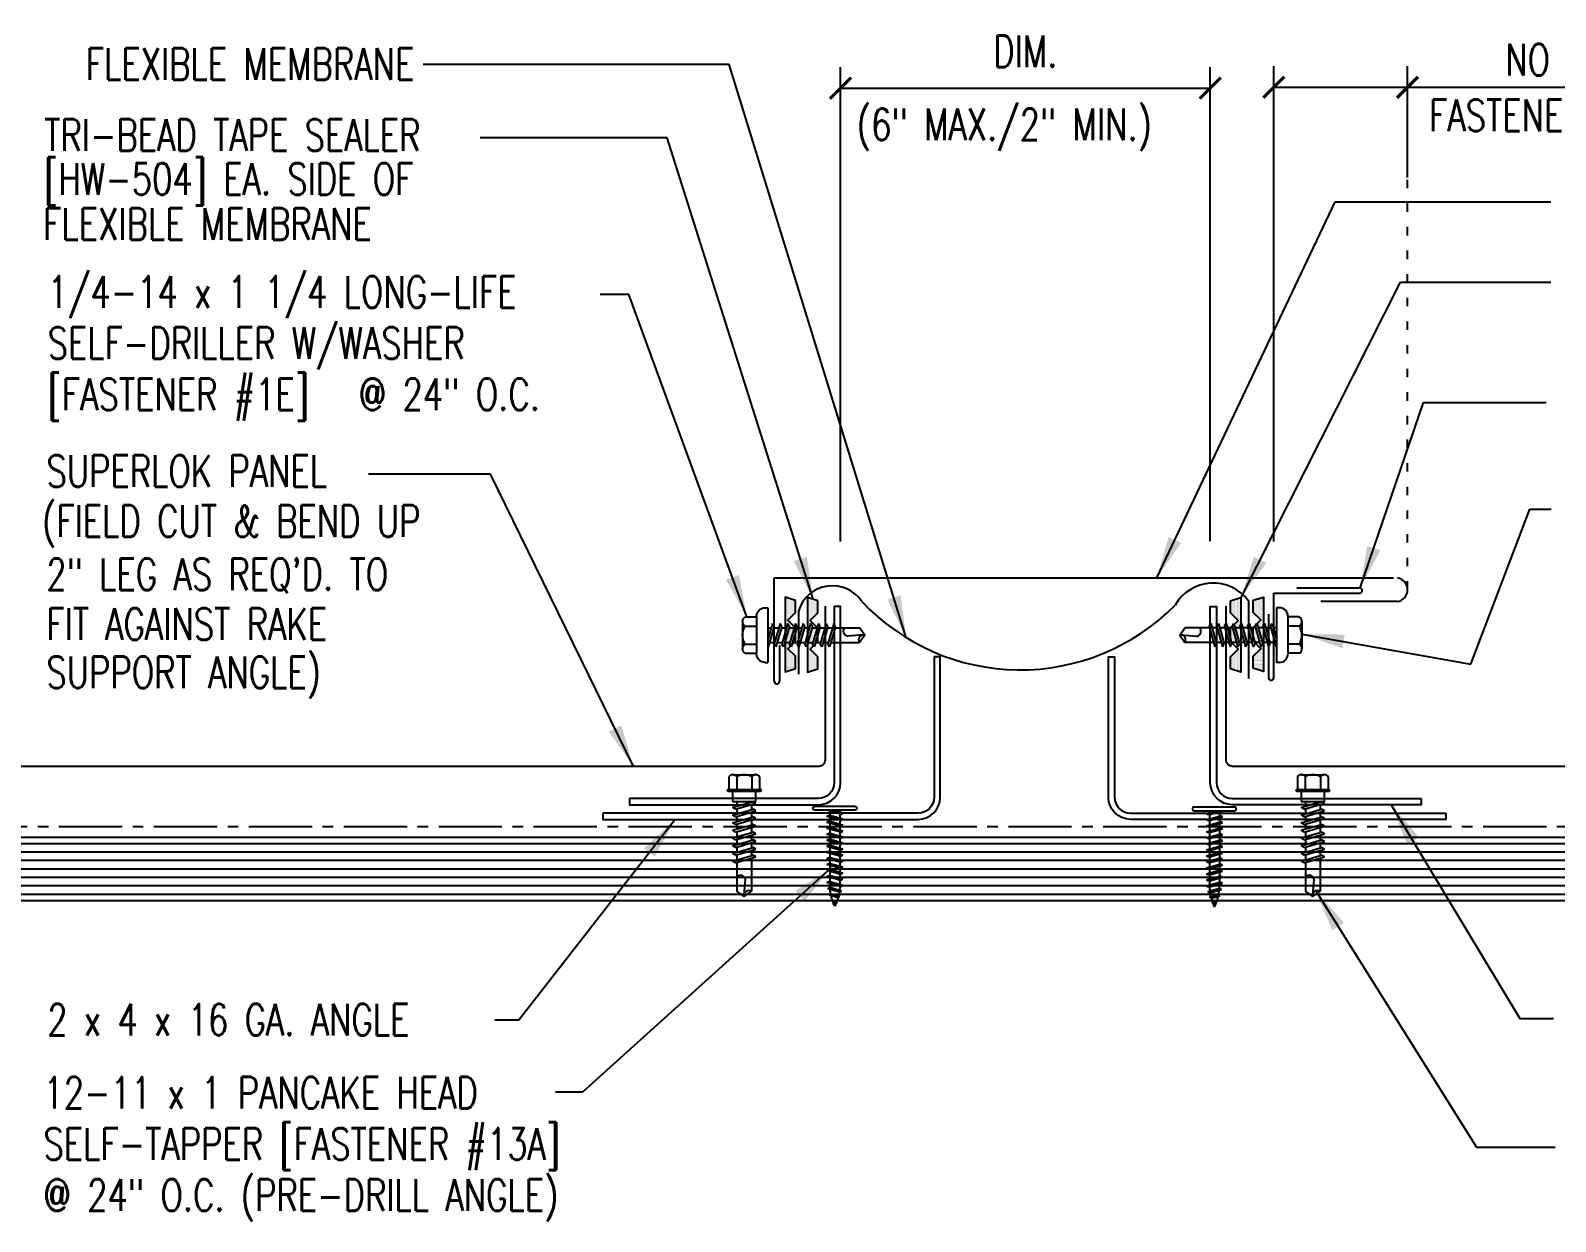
# Model space of a CAD drawing. Header units: inches. Extents: x 1.9 to 45, y 14.8 to 30.2.
# Drawn here: x 11.15 to 29.22, y 16.12 to 30.24 of the extents above; entities that cross this region are included whole.
import ezdxf
from ezdxf.enums import TextEntityAlignment as Align

# ---------------------------------------------------------------- set-up
doc = ezdxf.new("R2010")
doc.units = ezdxf.units.IN
doc.header["$MEASUREMENT"] = 0
doc.linetypes.add('ACAD_ISO07W100', pattern=[3, 0, -3])
doc.linetypes.add('CENTER2', pattern=[1.125, 0.75, -0.125, 0.125, -0.125])
for name, color, linetype in [('BARRIER', 253, 'CENTER2'), ('DIM', 2, 'Continuous'), ('FASTENER', 9, 'Continuous'), ('MEMBRANE', 7, 'Continuous'), ('PANEL', 11, 'Continuous'), ('STLA', 10, 'Continuous'), ('TAPE', 8, 'Continuous'), ('TEXT', 2, 'Continuous'), ('TRIM', 6, 'Continuous'), ('WOOD', 3, 'Continuous')]:
    doc.layers.add(name, color=color, linetype=linetype)
doc.styles.add('TEXT1', font='ROMANS.shx', dxfattribs={"width": 0.75, "height": 0.375})
doc.dimstyles.new('DETAIL$0', dxfattribs={"dimscale": 4, "dimtxt": 0.375, "dimasz": 0.0625, "dimexe": 0.0625, "dimexo": 0.125, "dimgap": 0.0625, "dimtad": 1, "dimdec": 4, "dimzin": 3, "dimdsep": 46, "dimlunit": 4, "dimtxsty": 'TEXT1', "dimblk": 'ARCHTICK', "dimcen": 0.0625, "dimclrd": 7, "dimclre": 7, "dimclrt": 2, "dimadec": 0, "dimazin": 0, "dimtfac": 0.59375, "dimtdec": 4, "dimtmove": 0, "dimatfit": 3, "dimfxl": 0, "dimfrac": 2, "dimtolj": 1, "dimtzin": 3, "dimarcsym": 0})
doc.dimstyles.new('DETAIL$7', dxfattribs={"dimscale": 4, "dimtxt": 0.375, "dimasz": 0.125, "dimexe": 0.0625, "dimexo": 0.125, "dimgap": 0.0625, "dimtad": 1, "dimdec": 4, "dimzin": 3, "dimdsep": 46, "dimlunit": 4, "dimtxsty": 'TEXT1', "dimblk": 'ARCHTICK', "dimcen": 0.0625, "dimclrd": 7, "dimclre": 7, "dimclrt": 2, "dimadec": 0, "dimazin": 0, "dimtfac": 0.59375, "dimtdec": 4, "dimtmove": 2, "dimatfit": 3, "dimfxl": 0, "dimfrac": 2, "dimtolj": 1, "dimtzin": 3, "dimarcsym": 0})

# ---------------------------------------------------------------- blocks, each defined once
blk = doc.blocks.new('*X3')
at = {"color": 0}
for p, q in [((-0.434, 0.135), (-0.434, 0.135)), ((-0.434, 0.123), (-0.434, 0.123)), ((-0.422, 0.141), (-0.422, 0.141)), ((-0.422, 0.129), (-0.422, 0.129)), ((-0.422, 0.117), (-0.422, 0.117)), ((-0.422, 0.105), (-0.422, 0.105)), ((-0.422, 0.094), (-0.422, 0.094)), ((-0.422, 0.082), (-0.422, 0.082)), ((-0.41, 0.135), (-0.41, 0.135)), ((-0.41, 0.123), (-0.41, 0.123)), ((-0.41, 0.111), (-0.41, 0.111)), ((-0.41, 0.1), (-0.41, 0.1)), ((-0.41, 0.088), (-0.41, 0.088)), ((-0.41, 0.076), (-0.41, 0.076)), ((-0.41, 0.064), (-0.41, 0.064)), ((-0.41, 0.053), (-0.41, 0.053)), ((-0.41, 0.041), (-0.41, 0.041)), ((-0.398, 0.141), (-0.398, 0.141)), ((-0.398, 0.129), (-0.398, 0.129)), ((-0.398, 0.117), (-0.398, 0.117)), ((-0.398, 0.105), (-0.398, 0.105)), ((-0.398, 0.094), (-0.398, 0.094)), ((-0.398, 0.082), (-0.398, 0.082)), ((-0.398, 0.07), (-0.398, 0.07)), ((-0.398, 0.059), (-0.398, 0.059)), ((-0.398, 0.047), (-0.398, 0.047)), ((-0.398, 0.035), (-0.398, 0.035)), ((-0.398, 0.023), (-0.398, 0.023)), ((-0.387, 0.135), (-0.387, 0.135)), ((-0.387, 0.123), (-0.387, 0.123)), ((-0.387, 0.111), (-0.387, 0.111)), ((-0.387, 0.1), (-0.387, 0.1)), ((-0.387, 0.088), (-0.387, 0.088)), ((-0.387, 0.076), (-0.387, 0.076)), ((-0.387, 0.064), (-0.387, 0.064)), ((-0.387, 0.053), (-0.387, 0.053)), ((-0.387, 0.041), (-0.387, 0.041)), ((-0.387, 0.029), (-0.387, 0.029)), ((-0.375, 0.141), (-0.375, 0.141)), ((-0.375, 0.129), (-0.375, 0.129)), ((-0.375, 0.117), (-0.375, 0.117)), ((-0.375, 0.105), (-0.375, 0.105)), ((-0.375, 0.094), (-0.375, 0.094)), ((-0.375, 0.082), (-0.375, 0.082)), ((-0.375, 0.07), (-0.375, 0.07)), ((-0.375, 0.059), (-0.375, 0.059)), ((-0.375, 0.047), (-0.375, 0.047)), ((-0.375, 0.035), (-0.375, 0.035)), ((-0.375, 0.023), (-0.375, 0.023)), ((-0.363, 0.135), (-0.363, 0.135)), ((-0.363, 0.123), (-0.363, 0.123)), ((-0.363, 0.111), (-0.363, 0.111)), ((-0.363, 0.1), (-0.363, 0.1)), ((-0.363, 0.088), (-0.363, 0.088)), ((-0.363, 0.076), (-0.363, 0.076)), ((-0.363, 0.064), (-0.363, 0.064)), ((-0.363, 0.053), (-0.363, 0.053)), ((-0.363, 0.041), (-0.363, 0.041)), ((-0.363, 0.029), (-0.363, 0.029)), ((-0.352, 0.141), (-0.352, 0.141)), ((-0.352, 0.129), (-0.352, 0.129)), ((-0.352, 0.117), (-0.352, 0.117)), ((-0.352, 0.105), (-0.352, 0.105)), ((-0.352, 0.094), (-0.352, 0.094)), ((-0.352, 0.082), (-0.352, 0.082)), ((-0.352, 0.07), (-0.352, 0.07)), ((-0.352, 0.059), (-0.352, 0.059)), ((-0.352, 0.047), (-0.352, 0.047)), ((-0.352, 0.035), (-0.352, 0.035)), ((-0.352, 0.023), (-0.352, 0.023)), ((-0.34, 0.135), (-0.34, 0.135)), ((-0.34, 0.123), (-0.34, 0.123)), ((-0.34, 0.111), (-0.34, 0.111)), ((-0.34, 0.1), (-0.34, 0.1)), ((-0.34, 0.088), (-0.34, 0.088)), ((-0.34, 0.076), (-0.34, 0.076)), ((-0.34, 0.064), (-0.34, 0.064)), ((-0.34, 0.053), (-0.34, 0.053)), ((-0.34, 0.041), (-0.34, 0.041)), ((-0.34, 0.029), (-0.34, 0.029)), ((-0.328, 0.141), (-0.328, 0.141)), ((-0.328, 0.129), (-0.328, 0.129)), ((-0.328, 0.117), (-0.328, 0.117)), ((-0.328, 0.105), (-0.328, 0.105)), ((-0.328, 0.094), (-0.328, 0.094)), ((-0.328, 0.082), (-0.328, 0.082)), ((-0.328, 0.07), (-0.328, 0.07)), ((-0.328, 0.059), (-0.328, 0.059)), ((-0.328, 0.047), (-0.328, 0.047)), ((-0.328, 0.035), (-0.328, 0.035)), ((-0.328, 0.023), (-0.328, 0.023)), ((-0.316, 0.135), (-0.316, 0.135)), ((-0.316, 0.123), (-0.316, 0.123)), ((-0.316, 0.111), (-0.316, 0.111)), ((-0.316, 0.1), (-0.316, 0.1)), ((-0.316, 0.088), (-0.316, 0.088)), ((-0.316, 0.076), (-0.316, 0.076)), ((-0.316, 0.064), (-0.316, 0.064)), ((-0.316, 0.053), (-0.316, 0.053)), ((-0.316, 0.041), (-0.316, 0.041)), ((-0.316, 0.029), (-0.316, 0.029)), ((-0.305, 0.141), (-0.305, 0.141)), ((-0.305, 0.129), (-0.305, 0.129)), ((-0.305, 0.117), (-0.305, 0.117)), ((-0.305, 0.105), (-0.305, 0.105)), ((-0.305, 0.094), (-0.305, 0.094)), ((-0.305, 0.082), (-0.305, 0.082)), ((-0.305, 0.07), (-0.305, 0.07)), ((-0.305, 0.059), (-0.305, 0.059)), ((-0.305, 0.047), (-0.305, 0.047)), ((-0.305, 0.035), (-0.305, 0.035)), ((-0.305, 0.023), (-0.305, 0.023)), ((-0.293, 0.135), (-0.293, 0.135)), ((-0.293, 0.123), (-0.293, 0.123)), ((-0.293, 0.111), (-0.293, 0.111)), ((-0.293, 0.1), (-0.293, 0.1)), ((-0.293, 0.088), (-0.293, 0.088)), ((-0.293, 0.076), (-0.293, 0.076)), ((-0.293, 0.064), (-0.293, 0.064)), ((-0.293, 0.053), (-0.293, 0.053)), ((-0.293, 0.041), (-0.293, 0.041)), ((-0.293, 0.029), (-0.293, 0.029)), ((-0.281, 0.141), (-0.281, 0.141)), ((-0.281, 0.129), (-0.281, 0.129)), ((-0.281, 0.117), (-0.281, 0.117)), ((-0.281, 0.105), (-0.281, 0.105)), ((-0.281, 0.094), (-0.281, 0.094)), ((-0.281, 0.082), (-0.281, 0.082)), ((-0.281, 0.07), (-0.281, 0.07)), ((-0.281, 0.059), (-0.281, 0.059)), ((-0.281, 0.047), (-0.281, 0.047)), ((-0.281, 0.035), (-0.281, 0.035)), ((-0.281, 0.023), (-0.281, 0.023)), ((-0.27, 0.135), (-0.27, 0.135)), ((-0.27, 0.123), (-0.27, 0.123)), ((-0.27, 0.111), (-0.27, 0.111)), ((-0.27, 0.1), (-0.27, 0.1)), ((-0.27, 0.088), (-0.27, 0.088)), ((-0.27, 0.076), (-0.27, 0.076)), ((-0.27, 0.064), (-0.27, 0.064)), ((-0.27, 0.053), (-0.27, 0.053)), ((-0.27, 0.041), (-0.27, 0.041)), ((-0.27, 0.029), (-0.27, 0.029)), ((-0.258, 0.141), (-0.258, 0.141)), ((-0.258, 0.129), (-0.258, 0.129)), ((-0.258, 0.117), (-0.258, 0.117)), ((-0.258, 0.105), (-0.258, 0.105)), ((-0.258, 0.094), (-0.258, 0.094)), ((-0.258, 0.082), (-0.258, 0.082)), ((-0.258, 0.07), (-0.258, 0.07)), ((-0.258, 0.059), (-0.258, 0.059)), ((-0.258, 0.047), (-0.258, 0.047)), ((-0.258, 0.035), (-0.258, 0.035)), ((-0.258, 0.023), (-0.258, 0.023)), ((-0.246, 0.135), (-0.246, 0.135)), ((-0.246, 0.123), (-0.246, 0.123)), ((-0.246, 0.111), (-0.246, 0.111)), ((-0.246, 0.1), (-0.246, 0.1)), ((-0.246, 0.088), (-0.246, 0.088)), ((-0.246, 0.076), (-0.246, 0.076)), ((-0.246, 0.064), (-0.246, 0.064)), ((-0.246, 0.053), (-0.246, 0.053)), ((-0.246, 0.041), (-0.246, 0.041)), ((-0.234, 0.141), (-0.234, 0.141)), ((-0.234, 0.129), (-0.234, 0.129)), ((-0.234, 0.117), (-0.234, 0.117)), ((-0.234, 0.105), (-0.234, 0.105)), ((-0.234, 0.094), (-0.234, 0.094)), ((-0.234, 0.082), (-0.234, 0.082)), ((-0.234, 0.07), (-0.234, 0.07)), ((-0.234, 0.059), (-0.234, 0.059)), ((-0.234, 0.047), (-0.234, 0.047)), ((-0.223, 0.135), (-0.223, 0.135)), ((-0.223, 0.123), (-0.223, 0.123)), ((-0.223, 0.111), (-0.223, 0.111)), ((-0.223, 0.1), (-0.223, 0.1)), ((-0.223, 0.088), (-0.223, 0.088)), ((-0.223, 0.076), (-0.223, 0.076)), ((-0.223, 0.064), (-0.223, 0.064)), ((-0.211, 0.141), (-0.211, 0.141)), ((-0.211, 0.129), (-0.211, 0.129)), ((-0.211, 0.117), (-0.211, 0.117)), ((-0.211, 0.105), (-0.211, 0.105)), ((-0.211, 0.094), (-0.211, 0.094)), ((-0.211, 0.082), (-0.211, 0.082)), ((-0.211, 0.07), (-0.211, 0.07)), ((-0.199, 0.135), (-0.199, 0.135)), ((-0.199, 0.123), (-0.199, 0.123)), ((-0.199, 0.111), (-0.199, 0.111)), ((-0.199, 0.1), (-0.199, 0.1)), ((-0.199, 0.088), (-0.199, 0.088)), ((-0.188, 0.141), (-0.188, 0.141)), ((-0.188, 0.129), (-0.188, 0.129)), ((-0.188, 0.117), (-0.188, 0.117)), ((-0.188, 0.105), (-0.188, 0.105)), ((-0.188, 0.094), (-0.188, 0.094)), ((-0.176, 0.135), (-0.176, 0.135)), ((-0.176, 0.123), (-0.176, 0.123)), ((-0.176, 0.111), (-0.176, 0.111)), ((-0.164, 0.141), (-0.164, 0.141)), ((-0.164, 0.129), (-0.164, 0.129)), ((-0.164, 0.117), (-0.164, 0.117)), ((-0.164, 0.105), (-0.164, 0.105)), ((-0.152, 0.135), (-0.152, 0.135)), ((-0.152, 0.123), (-0.152, 0.123)), ((-0.152, 0.111), (-0.152, 0.111)), ((-0.152, 0.1), (-0.152, 0.1)), ((-0.141, 0.141), (-0.141, 0.141)), ((-0.141, 0.129), (-0.141, 0.129)), ((-0.141, 0.117), (-0.141, 0.117)), ((-0.141, 0.105), (-0.141, 0.105)), ((-0.141, 0.094), (-0.141, 0.094)), ((-0.141, 0.082), (-0.141, 0.082)), ((-0.129, 0.135), (-0.129, 0.135)), ((-0.129, 0.123), (-0.129, 0.123)), ((-0.129, 0.111), (-0.129, 0.111)), ((-0.129, 0.1), (-0.129, 0.1)), ((-0.129, 0.088), (-0.129, 0.088)), ((-0.129, 0.076), (-0.129, 0.076)), ((-0.117, 0.141), (-0.117, 0.141)), ((-0.117, 0.129), (-0.117, 0.129)), ((-0.117, 0.117), (-0.117, 0.117)), ((-0.117, 0.105), (-0.117, 0.105)), ((-0.117, 0.094), (-0.117, 0.094)), ((-0.117, 0.082), (-0.117, 0.082)), ((-0.117, 0.07), (-0.117, 0.07)), ((-0.117, 0.059), (-0.117, 0.059)), ((-0.105, 0.135), (-0.105, 0.135)), ((-0.105, 0.123), (-0.105, 0.123)), ((-0.105, 0.111), (-0.105, 0.111)), ((-0.105, 0.1), (-0.105, 0.1)), ((-0.105, 0.088), (-0.105, 0.088)), ((-0.105, 0.076), (-0.105, 0.076)), ((-0.105, 0.064), (-0.105, 0.064)), ((-0.105, 0.053), (-0.105, 0.053)), ((-0.094, 0.141), (-0.094, 0.141)), ((-0.094, 0.129), (-0.094, 0.129)), ((-0.094, 0.117), (-0.094, 0.117)), ((-0.094, 0.105), (-0.094, 0.105)), ((-0.094, 0.094), (-0.094, 0.094)), ((-0.094, 0.082), (-0.094, 0.082)), ((-0.094, 0.07), (-0.094, 0.07)), ((-0.094, 0.059), (-0.094, 0.059)), ((-0.094, 0.047), (-0.094, 0.047)), ((-0.094, 0.035), (-0.094, 0.035)), ((-0.082, 0.135), (-0.082, 0.135)), ((-0.082, 0.123), (-0.082, 0.123)), ((-0.082, 0.111), (-0.082, 0.111)), ((-0.082, 0.1), (-0.082, 0.1)), ((-0.082, 0.088), (-0.082, 0.088)), ((-0.082, 0.076), (-0.082, 0.076)), ((-0.082, 0.064), (-0.082, 0.064)), ((-0.082, 0.053), (-0.082, 0.053)), ((-0.082, 0.041), (-0.082, 0.041)), ((-0.082, 0.029), (-0.082, 0.029)), ((-0.07, 0.141), (-0.07, 0.141)), ((-0.07, 0.129), (-0.07, 0.129)), ((-0.07, 0.117), (-0.07, 0.117)), ((-0.07, 0.105), (-0.07, 0.105)), ((-0.07, 0.094), (-0.07, 0.094)), ((-0.07, 0.082), (-0.07, 0.082)), ((-0.07, 0.07), (-0.07, 0.07)), ((-0.07, 0.059), (-0.07, 0.059)), ((-0.07, 0.047), (-0.07, 0.047)), ((-0.07, 0.035), (-0.07, 0.035)), ((-0.07, 0.023), (-0.07, 0.023)), ((-0.059, 0.135), (-0.059, 0.135)), ((-0.059, 0.123), (-0.059, 0.123)), ((-0.059, 0.111), (-0.059, 0.111)), ((-0.059, 0.1), (-0.059, 0.1)), ((-0.059, 0.088), (-0.059, 0.088)), ((-0.059, 0.076), (-0.059, 0.076)), ((-0.059, 0.064), (-0.059, 0.064)), ((-0.059, 0.053), (-0.059, 0.053)), ((-0.059, 0.041), (-0.059, 0.041)), ((-0.059, 0.029), (-0.059, 0.029)), ((-0.047, 0.141), (-0.047, 0.141)), ((-0.047, 0.129), (-0.047, 0.129)), ((-0.047, 0.117), (-0.047, 0.117)), ((-0.047, 0.105), (-0.047, 0.105)), ((-0.047, 0.094), (-0.047, 0.094)), ((-0.047, 0.082), (-0.047, 0.082)), ((-0.047, 0.07), (-0.047, 0.07)), ((-0.047, 0.059), (-0.047, 0.059)), ((-0.047, 0.047), (-0.047, 0.047)), ((-0.047, 0.035), (-0.047, 0.035)), ((-0.047, 0.023), (-0.047, 0.023)), ((-0.035, 0.135), (-0.035, 0.135)), ((-0.035, 0.123), (-0.035, 0.123)), ((-0.035, 0.111), (-0.035, 0.111)), ((-0.035, 0.1), (-0.035, 0.1)), ((-0.035, 0.088), (-0.035, 0.088)), ((-0.035, 0.076), (-0.035, 0.076)), ((-0.035, 0.064), (-0.035, 0.064)), ((-0.035, 0.053), (-0.035, 0.053)), ((-0.035, 0.041), (-0.035, 0.041)), ((-0.035, 0.029), (-0.035, 0.029)), ((-0.023, 0.141), (-0.023, 0.141)), ((-0.023, 0.129), (-0.023, 0.129)), ((-0.023, 0.117), (-0.023, 0.117)), ((-0.023, 0.105), (-0.023, 0.105)), ((-0.023, 0.094), (-0.023, 0.094)), ((-0.023, 0.082), (-0.023, 0.082)), ((-0.023, 0.07), (-0.023, 0.07)), ((-0.023, 0.059), (-0.023, 0.059)), ((-0.023, 0.047), (-0.023, 0.047)), ((-0.023, 0.035), (-0.023, 0.035)), ((-0.023, 0.023), (-0.023, 0.023)), ((-0.012, 0.135), (-0.012, 0.135)), ((-0.012, 0.123), (-0.012, 0.123)), ((-0.012, 0.111), (-0.012, 0.111)), ((-0.012, 0.1), (-0.012, 0.1)), ((-0.012, 0.088), (-0.012, 0.088)), ((-0.012, 0.076), (-0.012, 0.076)), ((-0.012, 0.064), (-0.012, 0.064)), ((-0.012, 0.053), (-0.012, 0.053)), ((-0.012, 0.041), (-0.012, 0.041)), ((-0.012, 0.029), (-0.012, 0.029)), ((0, 0.141), (0, 0.141)), ((0, 0.129), (0, 0.129)), ((0, 0.117), (0, 0.117)), ((0, 0.105), (0, 0.105)), ((0, 0.094), (0, 0.094)), ((0, 0.082), (0, 0.082)), ((0, 0.07), (0, 0.07)), ((0, 0.059), (0, 0.059)), ((0, 0.047), (0, 0.047)), ((0, 0.035), (0, 0.035)), ((0, 0.023), (0, 0.023)), ((0.012, 0.135), (0.012, 0.135)), ((0.012, 0.123), (0.012, 0.123)), ((0.012, 0.111), (0.012, 0.111)), ((0.012, 0.1), (0.012, 0.1)), ((0.012, 0.088), (0.012, 0.088)), ((0.012, 0.076), (0.012, 0.076)), ((0.012, 0.064), (0.012, 0.064)), ((0.012, 0.053), (0.012, 0.053)), ((0.012, 0.041), (0.012, 0.041)), ((0.012, 0.029), (0.012, 0.029)), ((0.023, 0.141), (0.023, 0.141)), ((0.023, 0.129), (0.023, 0.129)), ((0.023, 0.117), (0.023, 0.117)), ((0.023, 0.105), (0.023, 0.105)), ((0.023, 0.094), (0.023, 0.094)), ((0.023, 0.082), (0.023, 0.082)), ((0.023, 0.07), (0.023, 0.07)), ((0.023, 0.059), (0.023, 0.059)), ((0.023, 0.047), (0.023, 0.047)), ((0.023, 0.035), (0.023, 0.035)), ((0.023, 0.023), (0.023, 0.023)), ((0.035, 0.135), (0.035, 0.135)), ((0.035, 0.123), (0.035, 0.123)), ((0.035, 0.111), (0.035, 0.111)), ((0.035, 0.1), (0.035, 0.1)), ((0.035, 0.088), (0.035, 0.088)), ((0.035, 0.076), (0.035, 0.076)), ((0.035, 0.064), (0.035, 0.064)), ((0.035, 0.053), (0.035, 0.053)), ((0.035, 0.041), (0.035, 0.041)), ((0.035, 0.029), (0.035, 0.029)), ((0.047, 0.141), (0.047, 0.141)), ((0.047, 0.129), (0.047, 0.129)), ((0.047, 0.117), (0.047, 0.117)), ((0.047, 0.105), (0.047, 0.105)), ((0.047, 0.094), (0.047, 0.094)), ((0.047, 0.082), (0.047, 0.082)), ((0.047, 0.07), (0.047, 0.07)), ((0.047, 0.059), (0.047, 0.059)), ((0.047, 0.047), (0.047, 0.047)), ((0.047, 0.035), (0.047, 0.035)), ((0.047, 0.023), (0.047, 0.023)), ((0.059, 0.135), (0.059, 0.135)), ((0.059, 0.123), (0.059, 0.123)), ((0.059, 0.111), (0.059, 0.111)), ((0.059, 0.1), (0.059, 0.1)), ((0.059, 0.088), (0.059, 0.088)), ((0.059, 0.076), (0.059, 0.076)), ((0.059, 0.064), (0.059, 0.064)), ((0.059, 0.053), (0.059, 0.053)), ((0.059, 0.041), (0.059, 0.041)), ((0.059, 0.029), (0.059, 0.029)), ((0.07, 0.141), (0.07, 0.141)), ((0.07, 0.129), (0.07, 0.129)), ((0.07, 0.117), (0.07, 0.117)), ((0.07, 0.105), (0.07, 0.105)), ((0.07, 0.094), (0.07, 0.094)), ((0.07, 0.082), (0.07, 0.082)), ((0.07, 0.07), (0.07, 0.07)), ((0.07, 0.059), (0.07, 0.059)), ((0.07, 0.047), (0.07, 0.047)), ((0.07, 0.035), (0.07, 0.035)), ((0.07, 0.023), (0.07, 0.023)), ((0.082, 0.135), (0.082, 0.135)), ((0.082, 0.123), (0.082, 0.123)), ((0.082, 0.111), (0.082, 0.111)), ((0.082, 0.1), (0.082, 0.1)), ((0.082, 0.088), (0.082, 0.088)), ((0.082, 0.076), (0.082, 0.076)), ((0.082, 0.064), (0.082, 0.064)), ((0.082, 0.053), (0.082, 0.053)), ((0.082, 0.041), (0.082, 0.041)), ((0.082, 0.029), (0.082, 0.029)), ((0.094, 0.141), (0.094, 0.141)), ((0.094, 0.129), (0.094, 0.129)), ((0.094, 0.117), (0.094, 0.117)), ((0.094, 0.105), (0.094, 0.105)), ((0.094, 0.094), (0.094, 0.094)), ((0.094, 0.082), (0.094, 0.082)), ((0.094, 0.07), (0.094, 0.07)), ((0.094, 0.059), (0.094, 0.059)), ((0.094, 0.047), (0.094, 0.047)), ((0.094, 0.035), (0.094, 0.035)), ((0.105, 0.135), (0.105, 0.135)), ((0.105, 0.123), (0.105, 0.123)), ((0.105, 0.111), (0.105, 0.111)), ((0.105, 0.1), (0.105, 0.1)), ((0.105, 0.088), (0.105, 0.088)), ((0.105, 0.076), (0.105, 0.076)), ((0.105, 0.064), (0.105, 0.064)), ((0.105, 0.053), (0.105, 0.053)), ((0.117, 0.141), (0.117, 0.141)), ((0.117, 0.129), (0.117, 0.129)), ((0.117, 0.117), (0.117, 0.117)), ((0.117, 0.105), (0.117, 0.105)), ((0.117, 0.094), (0.117, 0.094)), ((0.117, 0.082), (0.117, 0.082)), ((0.117, 0.07), (0.117, 0.07)), ((0.117, 0.059), (0.117, 0.059)), ((0.129, 0.135), (0.129, 0.135)), ((0.129, 0.123), (0.129, 0.123)), ((0.129, 0.111), (0.129, 0.111)), ((0.129, 0.1), (0.129, 0.1)), ((0.129, 0.088), (0.129, 0.088)), ((0.129, 0.076), (0.129, 0.076)), ((0.141, 0.141), (0.141, 0.141)), ((0.141, 0.129), (0.141, 0.129)), ((0.141, 0.117), (0.141, 0.117)), ((0.141, 0.105), (0.141, 0.105)), ((0.141, 0.094), (0.141, 0.094)), ((0.141, 0.082), (0.141, 0.082)), ((0.152, 0.135), (0.152, 0.135)), ((0.152, 0.123), (0.152, 0.123)), ((0.152, 0.111), (0.152, 0.111)), ((0.152, 0.1), (0.152, 0.1)), ((0.164, 0.141), (0.164, 0.141)), ((0.164, 0.129), (0.164, 0.129)), ((0.164, 0.117), (0.164, 0.117)), ((0.164, 0.105), (0.164, 0.105)), ((0.176, 0.135), (0.176, 0.135)), ((0.176, 0.123), (0.176, 0.123)), ((0.176, 0.111), (0.176, 0.111)), ((0.188, 0.141), (0.188, 0.141)), ((0.188, 0.129), (0.188, 0.129)), ((0.188, 0.117), (0.188, 0.117)), ((0.188, 0.105), (0.188, 0.105)), ((0.188, 0.094), (0.188, 0.094)), ((0.199, 0.135), (0.199, 0.135)), ((0.199, 0.123), (0.199, 0.123)), ((0.199, 0.111), (0.199, 0.111)), ((0.199, 0.1), (0.199, 0.1)), ((0.199, 0.088), (0.199, 0.088)), ((0.211, 0.141), (0.211, 0.141)), ((0.211, 0.129), (0.211, 0.129)), ((0.211, 0.117), (0.211, 0.117)), ((0.211, 0.105), (0.211, 0.105)), ((0.211, 0.094), (0.211, 0.094)), ((0.211, 0.082), (0.211, 0.082)), ((0.211, 0.07), (0.211, 0.07)), ((0.223, 0.135), (0.223, 0.135)), ((0.223, 0.123), (0.223, 0.123)), ((0.223, 0.111), (0.223, 0.111)), ((0.223, 0.1), (0.223, 0.1)), ((0.223, 0.088), (0.223, 0.088)), ((0.223, 0.076), (0.223, 0.076)), ((0.223, 0.064), (0.223, 0.064)), ((0.234, 0.141), (0.234, 0.141)), ((0.234, 0.129), (0.234, 0.129)), ((0.234, 0.117), (0.234, 0.117)), ((0.234, 0.105), (0.234, 0.105)), ((0.234, 0.094), (0.234, 0.094)), ((0.234, 0.082), (0.234, 0.082)), ((0.234, 0.07), (0.234, 0.07)), ((0.234, 0.059), (0.234, 0.059)), ((0.234, 0.047), (0.234, 0.047)), ((0.246, 0.135), (0.246, 0.135)), ((0.246, 0.123), (0.246, 0.123)), ((0.246, 0.111), (0.246, 0.111)), ((0.246, 0.1), (0.246, 0.1)), ((0.246, 0.088), (0.246, 0.088)), ((0.246, 0.076), (0.246, 0.076)), ((0.246, 0.064), (0.246, 0.064)), ((0.246, 0.053), (0.246, 0.053)), ((0.246, 0.041), (0.246, 0.041)), ((0.258, 0.141), (0.258, 0.141)), ((0.258, 0.129), (0.258, 0.129)), ((0.258, 0.117), (0.258, 0.117)), ((0.258, 0.105), (0.258, 0.105)), ((0.258, 0.094), (0.258, 0.094)), ((0.258, 0.082), (0.258, 0.082)), ((0.258, 0.07), (0.258, 0.07)), ((0.258, 0.059), (0.258, 0.059)), ((0.258, 0.047), (0.258, 0.047)), ((0.258, 0.035), (0.258, 0.035)), ((0.258, 0.023), (0.258, 0.023)), ((0.27, 0.135), (0.27, 0.135)), ((0.27, 0.123), (0.27, 0.123)), ((0.27, 0.111), (0.27, 0.111)), ((0.27, 0.1), (0.27, 0.1)), ((0.27, 0.088), (0.27, 0.088)), ((0.27, 0.076), (0.27, 0.076)), ((0.27, 0.064), (0.27, 0.064)), ((0.27, 0.053), (0.27, 0.053)), ((0.27, 0.041), (0.27, 0.041)), ((0.27, 0.029), (0.27, 0.029)), ((0.281, 0.141), (0.281, 0.141)), ((0.281, 0.129), (0.281, 0.129)), ((0.281, 0.117), (0.281, 0.117)), ((0.281, 0.105), (0.281, 0.105)), ((0.281, 0.094), (0.281, 0.094)), ((0.281, 0.082), (0.281, 0.082)), ((0.281, 0.07), (0.281, 0.07)), ((0.281, 0.059), (0.281, 0.059)), ((0.281, 0.047), (0.281, 0.047)), ((0.281, 0.035), (0.281, 0.035)), ((0.281, 0.023), (0.281, 0.023)), ((0.293, 0.135), (0.293, 0.135)), ((0.293, 0.123), (0.293, 0.123)), ((0.293, 0.111), (0.293, 0.111)), ((0.293, 0.1), (0.293, 0.1)), ((0.293, 0.088), (0.293, 0.088)), ((0.293, 0.076), (0.293, 0.076)), ((0.293, 0.064), (0.293, 0.064)), ((0.293, 0.053), (0.293, 0.053)), ((0.293, 0.041), (0.293, 0.041)), ((0.293, 0.029), (0.293, 0.029)), ((0.305, 0.141), (0.305, 0.141)), ((0.305, 0.129), (0.305, 0.129)), ((0.305, 0.117), (0.305, 0.117)), ((0.305, 0.105), (0.305, 0.105)), ((0.305, 0.094), (0.305, 0.094)), ((0.305, 0.082), (0.305, 0.082)), ((0.305, 0.07), (0.305, 0.07)), ((0.305, 0.059), (0.305, 0.059)), ((0.305, 0.047), (0.305, 0.047)), ((0.305, 0.035), (0.305, 0.035)), ((0.305, 0.023), (0.305, 0.023)), ((0.316, 0.135), (0.316, 0.135)), ((0.316, 0.123), (0.316, 0.123)), ((0.316, 0.111), (0.316, 0.111)), ((0.316, 0.1), (0.316, 0.1)), ((0.316, 0.088), (0.316, 0.088)), ((0.316, 0.076), (0.316, 0.076)), ((0.316, 0.064), (0.316, 0.064)), ((0.316, 0.053), (0.316, 0.053)), ((0.316, 0.041), (0.316, 0.041)), ((0.316, 0.029), (0.316, 0.029)), ((0.328, 0.141), (0.328, 0.141)), ((0.328, 0.129), (0.328, 0.129)), ((0.328, 0.117), (0.328, 0.117)), ((0.328, 0.105), (0.328, 0.105)), ((0.328, 0.094), (0.328, 0.094)), ((0.328, 0.082), (0.328, 0.082)), ((0.328, 0.07), (0.328, 0.07)), ((0.328, 0.059), (0.328, 0.059)), ((0.328, 0.047), (0.328, 0.047)), ((0.328, 0.035), (0.328, 0.035)), ((0.328, 0.023), (0.328, 0.023)), ((0.34, 0.135), (0.34, 0.135)), ((0.34, 0.123), (0.34, 0.123)), ((0.34, 0.111), (0.34, 0.111)), ((0.34, 0.1), (0.34, 0.1)), ((0.34, 0.088), (0.34, 0.088)), ((0.34, 0.076), (0.34, 0.076)), ((0.34, 0.064), (0.34, 0.064)), ((0.34, 0.053), (0.34, 0.053)), ((0.34, 0.041), (0.34, 0.041)), ((0.34, 0.029), (0.34, 0.029)), ((0.352, 0.141), (0.352, 0.141)), ((0.352, 0.129), (0.352, 0.129)), ((0.352, 0.117), (0.352, 0.117)), ((0.352, 0.105), (0.352, 0.105)), ((0.352, 0.094), (0.352, 0.094)), ((0.352, 0.082), (0.352, 0.082)), ((0.352, 0.07), (0.352, 0.07)), ((0.352, 0.059), (0.352, 0.059)), ((0.352, 0.047), (0.352, 0.047)), ((0.352, 0.035), (0.352, 0.035)), ((0.352, 0.023), (0.352, 0.023)), ((0.363, 0.135), (0.363, 0.135)), ((0.363, 0.123), (0.363, 0.123)), ((0.363, 0.111), (0.363, 0.111)), ((0.363, 0.1), (0.363, 0.1)), ((0.363, 0.088), (0.363, 0.088)), ((0.363, 0.076), (0.363, 0.076)), ((0.363, 0.064), (0.363, 0.064)), ((0.363, 0.053), (0.363, 0.053)), ((0.363, 0.041), (0.363, 0.041)), ((0.363, 0.029), (0.363, 0.029)), ((0.375, 0.141), (0.375, 0.141)), ((0.375, 0.129), (0.375, 0.129)), ((0.375, 0.117), (0.375, 0.117)), ((0.375, 0.105), (0.375, 0.105)), ((0.375, 0.094), (0.375, 0.094)), ((0.375, 0.082), (0.375, 0.082)), ((0.375, 0.07), (0.375, 0.07)), ((0.375, 0.059), (0.375, 0.059)), ((0.375, 0.047), (0.375, 0.047)), ((0.375, 0.035), (0.375, 0.035)), ((0.375, 0.023), (0.375, 0.023)), ((0.387, 0.135), (0.387, 0.135)), ((0.387, 0.123), (0.387, 0.123)), ((0.387, 0.111), (0.387, 0.111)), ((0.387, 0.1), (0.387, 0.1)), ((0.387, 0.088), (0.387, 0.088)), ((0.387, 0.076), (0.387, 0.076)), ((0.387, 0.064), (0.387, 0.064)), ((0.387, 0.053), (0.387, 0.053)), ((0.387, 0.041), (0.387, 0.041)), ((0.387, 0.029), (0.387, 0.029)), ((0.398, 0.141), (0.398, 0.141)), ((0.398, 0.129), (0.398, 0.129)), ((0.398, 0.117), (0.398, 0.117)), ((0.398, 0.105), (0.398, 0.105)), ((0.398, 0.094), (0.398, 0.094)), ((0.398, 0.082), (0.398, 0.082)), ((0.398, 0.07), (0.398, 0.07)), ((0.398, 0.059), (0.398, 0.059)), ((0.398, 0.047), (0.398, 0.047)), ((0.398, 0.035), (0.398, 0.035)), ((0.398, 0.023), (0.398, 0.023)), ((0.41, 0.135), (0.41, 0.135)), ((0.41, 0.123), (0.41, 0.123)), ((0.41, 0.111), (0.41, 0.111)), ((0.41, 0.1), (0.41, 0.1)), ((0.41, 0.088), (0.41, 0.088)), ((0.41, 0.076), (0.41, 0.076)), ((0.41, 0.064), (0.41, 0.064)), ((0.41, 0.053), (0.41, 0.053)), ((0.41, 0.041), (0.41, 0.041)), ((0.422, 0.141), (0.422, 0.141)), ((0.422, 0.129), (0.422, 0.129)), ((0.422, 0.117), (0.422, 0.117)), ((0.422, 0.105), (0.422, 0.105)), ((0.422, 0.094), (0.422, 0.094)), ((0.422, 0.082), (0.422, 0.082)), ((0.434, 0.135), (0.434, 0.135)), ((0.434, 0.123), (0.434, 0.123))]:
    blk.add_line(p, q, dxfattribs=at)
blk = doc.blocks.new('MB_DBTAP')
at = {"layer": 'TAPE', "color": 9}
blk.add_lwpolyline([(-0.403, 0.018), (-0.442, 0.141), (0.442, 0.141), (0.403, 0.018), (0.26, 0.018), (0.17, 0.109), (0.079, 0.018), (0, 0.018), (-0.079, 0.018), (-0.17, 0.109), (-0.26, 0.018)], close=True, dxfattribs=at)
at = {"layer": 'TAPE', "color": 251}
blk.add_blockref('*X3', (0, 0), dxfattribs=at)
blk = doc.blocks.new('MB_DW3')
at = {"layer": 'FASTENER'}
for p, q in [((-0.215, 0.305), (-0.215, 0.171)), ((-0.161, 0.337), (0.161, 0.337)), ((-0.107, 0.305), (-0.107, 0.171)), ((0.107, 0.305), (0.107, 0.171)), ((0.215, 0.305), (0.215, 0.171)), ((-0.324, 0.071), (-0.324, 0.037)), ((-0.324, 0.037), (0.324, 0.037)), ((-0.224, 0.171), (0.215, 0.171)), ((-0.139, -0.016), (0.046, 0.037)), ((-0.104, -0.036), (0.139, 0.033)), ((-0.086, 0.037), (0.086, 0.037)), ((-0.086, 0.037), (-0.086, -0.001)), ((0.086, 0.037), (0.133, 0.037)), ((0.086, 0.018), (0.086, -0.042)), ((0.139, 0.033), (0.133, 0.037)), ((0.324, 0.071), (0.324, 0.037)), ((-0.104, -0.036), (-0.139, -0.016)), ((-0.139, -0.107), (0.104, -0.038)), ((-0.104, -0.127), (-0.139, -0.107)), ((-0.139, -0.198), (0.104, -0.128)), ((-0.104, -0.127), (0.139, -0.058)), ((-0.104, -0.218), (0.139, -0.149)), ((-0.086, -0.031), (-0.086, -0.092)), ((-0.086, -0.122), (-0.086, -0.183)), ((0.086, -0.073), (0.086, -0.133)), ((0.086, -0.164), (0.086, -0.224)), ((0.139, -0.058), (0.104, -0.038)), ((0.139, -0.149), (0.104, -0.128)), ((-0.104, -0.218), (-0.139, -0.198)), ((-0.139, -0.289), (0.104, -0.219)), ((-0.104, -0.309), (-0.139, -0.289)), ((-0.139, -0.38), (0.104, -0.31)), ((-0.104, -0.309), (0.139, -0.239)), ((-0.104, -0.4), (0.139, -0.33)), ((-0.086, -0.213), (-0.086, -0.274)), ((-0.086, -0.304), (-0.086, -0.364)), ((0.086, -0.255), (0.086, -0.315)), ((0.086, -0.345), (0.086, -0.406)), ((0.139, -0.239), (0.104, -0.219)), ((0.139, -0.33), (0.104, -0.31)), ((-0.104, -0.4), (-0.139, -0.38)), ((-0.139, -0.47), (0.104, -0.401)), ((-0.104, -0.491), (-0.139, -0.47)), ((-0.139, -0.561), (0.104, -0.492)), ((-0.104, -0.491), (0.139, -0.421)), ((-0.104, -0.581), (0.139, -0.512)), ((-0.086, -0.395), (-0.086, -0.455)), ((-0.086, -0.486), (-0.086, -0.546)), ((0.086, -0.436), (0.086, -0.497)), ((0.086, -0.527), (0.086, -0.588)), ((0.139, -0.421), (0.104, -0.401)), ((0.139, -0.512), (0.104, -0.492)), ((-0.104, -0.581), (-0.139, -0.561)), ((-0.139, -0.652), (0.104, -0.583)), ((-0.104, -0.672), (-0.139, -0.652)), ((-0.139, -0.743), (0.104, -0.674)), ((-0.104, -0.672), (0.139, -0.603)), ((-0.104, -0.763), (0.139, -0.694)), ((-0.086, -0.577), (-0.086, -0.637)), ((-0.086, -0.667), (-0.086, -0.728)), ((0.086, -0.618), (0.086, -0.679)), ((0.086, -0.709), (0.086, -1.05)), ((0.139, -0.603), (0.104, -0.583)), ((0.139, -0.694), (0.104, -0.674)), ((-0.104, -0.763), (-0.139, -0.743)), ((-0.086, -0.758), (-0.086, -1.05)), ((0, -1.111), (-0.086, -1.05)), ((-0.002, -1.095), (0.014, -0.909)), ((0, -1.111), (0.086, -1.05))]:
    blk.add_line(p, q, dxfattribs=at)
for centre, radius, start, end in [((-0.161, 0.274), 0.0628, 29.8754, 150.1246), ((0, 0.141), 0.196, 56.9974, 123.0026), ((0.161, 0.274), 0.0628, 29.8754, 150.1246), ((-0.224, 0.071), 0.1, 90, 180), ((0.224, 0.071), 0.1, 0, 90), ((-0.046, -0.921), 0.0615, 11.1445, 130.906), ((0.054, -1.097), 0.0563, 55.4585, 194.8454)]:
    blk.add_arc(centre, radius, start, end, dxfattribs=at)
blk = doc.blocks.new('MB_DO5')
for p, q in [((-0.135, 0.193), (0.135, 0.193)), ((-0.193, 0.018), (0.193, 0.018)), ((-0.193, 0), (0.193, 0)), ((-0.181, 0.167), (-0.181, 0.018)), ((-0.181, 0.018), (0.181, 0.018)), ((-0.089, 0.167), (-0.089, 0.018)), ((0.089, 0.167), (0.089, 0.018)), ((0.181, 0.167), (0.181, 0.018)), ((-0.139, 0), (-0.139, -0.123)), ((-0.139, -0.123), (0.139, -0.123)), ((-0.139, -0.194), (0.104, -0.124)), ((-0.104, -0.214), (0.139, -0.145)), ((-0.086, -0.123), (-0.086, -0.179)), ((0.086, -0.16), (0.086, -0.22)), ((0.139, -0.145), (0.104, -0.124)), ((0.139, -0.123), (0.139, 0)), ((-0.104, -0.214), (-0.139, -0.194)), ((-0.139, -0.285), (0.104, -0.215)), ((-0.104, -0.305), (-0.139, -0.285)), ((-0.139, -0.376), (0.104, -0.306)), ((-0.104, -0.305), (0.139, -0.235)), ((-0.104, -0.396), (0.139, -0.326)), ((-0.086, -0.209), (-0.086, -0.27)), ((-0.086, -0.3), (-0.086, -0.36)), ((0.086, -0.251), (0.086, -0.311)), ((0.086, -0.341), (0.086, -0.402)), ((0.139, -0.235), (0.104, -0.215)), ((0.139, -0.326), (0.104, -0.306)), ((-0.104, -0.396), (-0.139, -0.376)), ((-0.139, -0.466), (0.104, -0.397)), ((-0.104, -0.487), (-0.139, -0.466)), ((-0.139, -0.557), (0.104, -0.488)), ((-0.104, -0.487), (0.139, -0.417)), ((-0.104, -0.577), (0.139, -0.508)), ((-0.086, -0.391), (-0.086, -0.451)), ((-0.086, -0.482), (-0.086, -0.542)), ((0.086, -0.432), (0.086, -0.493)), ((0.086, -0.523), (0.086, -0.584)), ((0.139, -0.417), (0.104, -0.397)), ((0.139, -0.508), (0.104, -0.488)), ((-0.104, -0.577), (-0.139, -0.557)), ((-0.139, -0.648), (0.104, -0.579)), ((-0.104, -0.668), (-0.139, -0.648)), ((-0.139, -0.739), (0.104, -0.67)), ((-0.104, -0.668), (0.139, -0.599)), ((-0.104, -0.759), (0.139, -0.69)), ((-0.086, -0.572), (-0.086, -0.633)), ((-0.086, -0.663), (-0.086, -0.724)), ((0.086, -0.614), (0.086, -0.675)), ((0.086, -0.705), (0.086, -0.766)), ((0.139, -0.599), (0.104, -0.579)), ((0.139, -0.69), (0.104, -0.67)), ((-0.104, -0.759), (-0.139, -0.739)), ((-0.139, -0.83), (0.104, -0.761)), ((-0.104, -0.85), (-0.139, -0.83)), ((-0.104, -0.85), (0.139, -0.781)), ((-0.086, -0.754), (-0.086, -0.815)), ((-0.086, -0.845), (-0.086, -1.189)), ((0.086, -0.796), (0.086, -1.189)), ((0.139, -0.781), (0.104, -0.761)), ((-0.002, -1.234), (0.014, -1.048)), ((0, -1.25), (-0.086, -1.189)), ((0, -1.25), (0.086, -1.189))]:
    blk.add_line(p, q)
for centre, radius, start, end in [((-0.135, 0.141), 0.0527, 29.8754, 150.1246), ((0, 0.029), 0.164, 56.9974, 123.0026), ((0.135, 0.141), 0.0527, 29.8754, 150.1246), ((-0.193, 0.009), 0.00894, 90, 270), ((0.193, 0.009), 0.00894, 270, 90), ((-0.046, -1.06), 0.0615, 11.1445, 130.906), ((0.054, -1.236), 0.0563, 55.4585, 194.8454)]:
    blk.add_arc(centre, radius, start, end)
blk = doc.blocks.new('_ArchTick')
at = {"color": 0, "linetype": 'ByBlock', "const_width": 0.15}
blk.add_lwpolyline([(-0.5, -0.5), (0.5, 0.5)], dxfattribs=at)
blk = doc.blocks.new('*D15')
at = {"layer": 'DEFPOINTS', "color": 0}
for p in [(25.129, 29.553), (20.747, 23.68), (25.129, 23.685)]:
    blk.add_point(p, dxfattribs=at)
at = {"layer": 'DIM', "color": 7, "lineweight": -2}
for p, q in [((20.747, 24.18), (20.747, 29.803)), ((25.129, 24.185), (25.129, 29.803)), ((20.747, 29.553), (25.129, 29.553))]:
    blk.add_line(p, q, dxfattribs=at)
at = {"layer": 'DIM', "color": 7, "lineweight": -2, "xscale": 0.25, "yscale": 0.25, "zscale": 0.25, "rotation": 180}
blk.add_blockref('_ArchTick', (20.747, 29.553), dxfattribs=at)
at = {"layer": 'DIM', "color": 7, "lineweight": -2, "xscale": 0.25, "yscale": 0.25, "zscale": 0.25}
blk.add_blockref('_ArchTick', (25.129, 29.553), dxfattribs=at)
at = {"layer": 'DIM', "color": 2, "insert": (22.938, 29.99), "char_height": 0.375, "attachment_point": 5, "style": 'TEXT1'}
blk.add_mtext('\\A1;DIM.', dxfattribs=at)
blk = doc.blocks.new('FD-F1e')
at = {"layer": 'TEXT', "style": 'TEXT1', "width": 0.75}
for s, p in [('1/4-14 x 1 1/4 LONG-LIFE', (0.0047, -0.0408)), ('SELF-DRILLER W/WASHER', (0.0047, -0.1926)), ('[FASTENER #1E]', (0.0047, -0.3444))]:
    blk.add_text(s, height=0.09375, dxfattribs=at).set_placement(p)
blk.add_attdef('(QUANTITY)', (0.9263, -0.3444), '', height=0.0938, dxfattribs=at)
at = {"layer": 'TEXT', "style": 'TEXT1', "flags": 1}
for tag, p in [('Color', (0.0245, -0.5337)), ('Calc', (0.0245, -0.5337)), ('Opt1', (0.0245, -0.5337)), ('Opt2', (0.0245, -0.5337)), ('Opt3', (0.0245, -0.5337)), ('Description', (0.0245, -0.5337)), ('Multiple', (0.0245, -0.5337)), ('Part', (0.0245, -0.5337)), ('Spare1', (0.0245, -0.7212)), ('Spare2', (0.0245, -0.7212)), ('Spare3', (0.0245, -0.7212)), ('Spare4', (0.0245, -0.7212)), ('Spare5', (0.0245, -0.7212)), ('Spare6', (0.0245, -0.7212)), ('Spare7', (0.0245, -0.7212)), ('Spare8', (0.0245, -0.7212)), ('Spare9', (0.0245, -0.7212)), ('Spare10', (0.0245, -0.7212))]:
    blk.add_attdef(tag, p, '', height=0.0938, dxfattribs=at)
blk = doc.blocks.new('st7')
at = {"layer": 'FASTENER'}
for p, q in [((-0.24, 0.082), (0.24, 0.082)), ((-0.24, 0.037), (0.24, 0.037)), ((-0.093, 0.003), (0.027, 0.037)), ((-0.069, -0.011), (-0.093, 0.003)), ((-0.069, -0.011), (0.095, 0.036)), ((-0.057, 0.037), (-0.057, 0.013)), ((0.059, 0.026), (0.059, -0.025)), ((-0.093, -0.069), (0.071, -0.022)), ((-0.069, -0.082), (-0.093, -0.069)), ((-0.093, -0.14), (0.071, -0.093)), ((-0.069, -0.154), (-0.093, -0.14)), ((-0.093, -0.212), (0.071, -0.165)), ((-0.069, -0.082), (0.095, -0.036)), ((-0.069, -0.154), (0.095, -0.107)), ((-0.069, -0.225), (0.095, -0.178)), ((-0.057, -0.008), (-0.057, -0.059)), ((-0.057, -0.079), (-0.057, -0.13)), ((-0.057, -0.15), (-0.057, -0.201)), ((0.059, -0.046), (0.059, -0.097)), ((0.059, -0.117), (0.059, -0.168)), ((0.095, -0.036), (0.071, -0.022)), ((0.095, -0.107), (0.071, -0.093)), ((0.095, -0.178), (0.071, -0.165)), ((-0.069, -0.225), (-0.093, -0.212)), ((-0.093, -0.283), (0.071, -0.236)), ((-0.069, -0.296), (-0.093, -0.283)), ((-0.093, -0.354), (0.071, -0.307)), ((-0.069, -0.368), (-0.093, -0.354)), ((-0.069, -0.296), (0.095, -0.25)), ((-0.069, -0.368), (0.095, -0.321)), ((-0.057, -0.222), (-0.057, -0.273)), ((-0.057, -0.293), (-0.057, -0.344)), ((0.059, -0.189), (0.059, -0.239)), ((0.059, -0.26), (0.059, -0.311)), ((0.059, -0.331), (0.059, -0.382)), ((0.095, -0.25), (0.071, -0.236)), ((0.095, -0.321), (0.071, -0.307)), ((-0.093, -0.426), (0.071, -0.379)), ((-0.069, -0.439), (-0.093, -0.426)), ((-0.093, -0.497), (0.071, -0.45)), ((-0.069, -0.511), (-0.093, -0.497)), ((-0.093, -0.568), (0.071, -0.522)), ((-0.069, -0.439), (0.095, -0.392)), ((-0.069, -0.511), (0.095, -0.464)), ((-0.069, -0.582), (0.095, -0.535)), ((-0.057, -0.365), (-0.057, -0.415)), ((-0.057, -0.436), (-0.057, -0.487)), ((-0.057, -0.507), (-0.057, -0.558)), ((0.059, -0.403), (0.059, -0.454)), ((0.059, -0.474), (0.059, -0.525)), ((0.095, -0.392), (0.071, -0.379)), ((0.095, -0.464), (0.071, -0.45)), ((0.095, -0.535), (0.071, -0.522)), ((-0.069, -0.582), (-0.093, -0.568)), ((-0.093, -0.64), (0.071, -0.593)), ((-0.069, -0.653), (-0.093, -0.64)), ((-0.093, -0.711), (0.071, -0.664)), ((-0.069, -0.725), (-0.093, -0.711)), ((-0.069, -0.653), (0.095, -0.606)), ((-0.069, -0.725), (0.095, -0.678)), ((-0.057, -0.579), (-0.057, -0.629)), ((-0.057, -0.65), (-0.057, -0.701)), ((-0.057, -0.721), (-0.057, -0.772)), ((0.059, -0.545), (0.059, -0.596)), ((0.059, -0.617), (0.059, -0.668)), ((0.059, -0.688), (0.059, -0.739)), ((0.095, -0.606), (0.071, -0.593)), ((0.095, -0.678), (0.071, -0.664)), ((-0.093, -0.782), (0.071, -0.736)), ((-0.069, -0.796), (-0.093, -0.782)), ((-0.093, -0.854), (0.071, -0.807)), ((-0.069, -0.867), (-0.093, -0.854)), ((-0.078, -0.921), (0.061, -0.881)), ((-0.069, -0.796), (0.095, -0.749)), ((-0.069, -0.867), (0.095, -0.821)), ((-0.057, -0.793), (-0.057, -0.844)), ((-0.054, -0.934), (0.085, -0.895)), ((0.059, -0.759), (0.059, -0.81)), ((0.059, -0.831), (0.059, -0.861)), ((0.085, -0.895), (0.061, -0.881)), ((0.095, -0.749), (0.071, -0.736)), ((0.095, -0.821), (0.071, -0.807)), ((-0.054, -0.934), (-0.078, -0.921)), ((-0.058, -0.986), (0.041, -0.958)), ((-0.034, -1), (-0.058, -0.986)), ((-0.034, -1), (0.065, -0.972)), ((-0.03, -1.05), (0.006, -1.04)), ((-0.006, -1.063), (-0.03, -1.05)), ((-0.006, -1.063), (0.03, -1.053)), ((0.03, -1.053), (0.006, -1.04)), ((0.065, -0.972), (0.041, -0.958))]:
    blk.add_line(p, q, dxfattribs=at)
for centre, radius, start, end in [((-0.238, 0.06), 0.0227, 94.6639, 265.3361), ((0.238, 0.06), 0.0227, 274.6639, 85.3361), ((0.502, -0.853), 0.56, 181.0834, 186.2136), ((-0.501, -0.853), 0.56, 348.7524, 354.9475), ((-0.501, -0.853), 0.56, 357.0874, 0.7958), ((0.502, -0.853), 0.56, 188.2489, 193.282), ((0.502, -0.853), 0.56, 194.889, 200.3099), ((0.502, -0.853), 0.56, 201.1572, 206.3807), ((-0.501, -0.853), 0.56, 333.6193, 338.828), ((-0.501, -0.853), 0.56, 339.4684, 347.2016)]:
    blk.add_arc(centre, radius, start, end, dxfattribs=at)
blk = doc.blocks.new('FD-F13A')
at = {"layer": 'TEXT', "style": 'TEXT1', "width": 0.75}
for s, p in [('12-11 x 1 PANCAKE HEAD', (0.0047, -0.0408)), ('SELF-TAPPER [FASTENER #13A]', (0.0047, -0.1926))]:
    blk.add_text(s, height=0.09375, dxfattribs=at).set_placement(p)
blk.add_attdef('(QUANTITY)', (0.0047, -0.3444), '', height=0.0938, dxfattribs=at)

msp = doc.modelspace()

# ---------------------------------------------------------------- linework, layer by layer
msp.add_line((28.91663, 24.56216), (29.16753, 24.56216))
at = {"layer": 'BARRIER'}
msp.add_line((4.73634, 20.80151), (42.70233, 20.80151), dxfattribs=at)
at = {"layer": 'DIM', "color": 7}
for p, q in [((25.88108, 24.17985), (25.88108, 29.81252)), ((27.46647, 28.49379), (27.46647, 29.81252)), ((25.88108, 29.56252), (30.20083, 29.56252))]:
    msp.add_line(p, q, dxfattribs=at)
at = {"layer": 'MEMBRANE'}
for p, q in [((20.25168, 22.60739), (20.25168, 23.36172)), ((25.58064, 23.47656), (25.58064, 22.55685))]:
    msp.add_line(p, q, dxfattribs=at)
for centre, radius, start, end in [((25.1633, 23.16552), 0.5205, 36.696864, 150.225681), ((20.65124, 23.23656), 0.4187, 33.436922, 162.607088), ((22.87698, 25.23778), 2.5798, 223.337671, 315.325728)]:
    msp.add_arc(centre, radius, start, end, dxfattribs=at)
at = {"layer": 'PANEL'}
for points in [[(20.56486, 23.41408), (20.5649, 21.58907, -0.41421464), (20.49037, 21.51454), (8.6981, 21.51454), (8.6981, 23.27659, 0.41421356), (8.59158, 23.38311), (8.42144, 23.38311, 0.46726582), (8.27251, 23.24351), (8.27251, 22.63993, 1.20090855), (8.50092, 22.62418), (8.50092, 23.1323, 0.10263246), (8.48719, 23.20302), (8.4626, 23.24931)], [(36.56745, 23.13274), (36.56738, 22.65345, -1), (36.51077, 22.65345), (36.51077, 23.13803), (36.51077, 23.18603, -0.46921016), (36.60481, 23.28007), (36.61439, 23.27972, -0.42234564), (36.70132, 23.18603), (36.70132, 21.51454), (25.3911, 21.51454, -0.41421464), (25.31657, 21.58907), (25.31661, 23.41408)]]:
    msp.add_lwpolyline(points, format="xyb", dxfattribs=at)
at = {"layer": 'STLA'}
for points in [[(18.24721, 21.13384), (18.24721, 21.05914), (20.48501, 21.05914, 0.41421356), (20.74721, 21.32134), (20.74721, 23.40987), (20.67251, 23.40987), (20.67251, 21.32134, -0.41421356), (20.48501, 21.13384)], [(27.6292, 21.13384), (27.6292, 21.05914), (25.3914, 21.05914, -0.41421356), (25.1292, 21.32134), (25.1292, 23.40987), (25.2039, 23.40987), (25.2039, 21.32134, 0.41421356), (25.3914, 21.13384)], [(27.6292, 21.13384), (27.6292, 21.05914), (25.3914, 21.05914, -0.41421356), (25.1292, 21.32134), (25.1292, 23.40987), (25.2039, 23.40987), (25.2039, 21.32134, 0.41421356), (25.3914, 21.13384)], [(17.93021, 20.96064), (17.93021, 20.88594), (21.66801, 20.88594, 0.41421356), (21.93021, 21.14814), (21.93021, 22.81235), (21.85551, 22.81235), (21.85551, 21.14814, -0.41421356), (21.66801, 20.96064)], [(27.92115, 20.96064), (27.92115, 20.88594), (24.18335, 20.88594, -0.41421356), (23.92115, 21.14814), (23.92115, 22.81235), (23.99585, 22.81235), (23.99585, 21.14814, 0.41421356), (24.18335, 20.96064)]]:
    msp.add_lwpolyline(points, format="xyb", close=True, dxfattribs=at)
at = {"layer": 'TEXT', "linetype": 'ACAD_ISO07W100', "ltscale": 0.06}
msp.add_line((27.46647, 23.60775), (27.46647, 28.49379), dxfattribs=at)
at = {"layer": 'TRIM'}
for p, q in [((19.96205, 22.52318), (19.96205, 23.74811)), ((19.96205, 23.74811), (27.30098, 23.74811)), ((25.8809, 22.56677), (25.8809, 23.56677)), ((25.8809, 23.56677), (26.90323, 23.56677)), ((26.15323, 23.62927), (26.90323, 23.62927)), ((25.8184, 23.31677), (25.8184, 22.56677)), ((27.34741, 23.46738), (26.44056, 23.46738)), ((20.02455, 22.95193), (20.02455, 22.52318))]:
    msp.add_line(p, q, dxfattribs=at)
for centre, radius, start, end in [((27.3242, 23.60775), 0.14227, 279.392406, 80.607594), ((26.89791, 23.59802), 0.0317, 279.657919, 80.342081), ((19.9933, 22.52318), 0.03125, 180, 0), ((25.84965, 22.56677), 0.03125, 180, 0)]:
    msp.add_arc(centre, radius, start, end, dxfattribs=at)
at = {"layer": 'WOOD', "color": 3, "linetype": 'CONTINUOUS'}
for p, q in [((4.73634, 20.67651), (42.70233, 20.67651)), ((4.73634, 19.92651), (42.70233, 19.92651))]:
    msp.add_line(p, q, dxfattribs=at)
at = {"layer": 'WOOD', "color": 9, "linetype": 'CONTINUOUS'}
for p, q in [((4.73634, 20.60151), (42.70233, 20.60151)), ((4.73634, 20.50151), (42.70233, 20.50151)), ((4.73634, 20.40151), (42.70233, 20.40151)), ((4.73634, 20.30151), (42.70233, 20.30151)), ((4.73634, 20.20151), (42.70233, 20.20151)), ((4.73634, 20.10151), (42.70233, 20.10151)), ((4.73634, 20.00151), (42.70233, 20.00151))]:
    msp.add_line(p, q, dxfattribs=at)

# ---------------------------------------------------------------- block references
at = {"layer": 'DIM', "color": 7, "xscale": 0.25, "yscale": 0.25, "zscale": 0.25, "rotation": 180}
msp.add_blockref('_ArchTick', (25.88108, 29.56252), dxfattribs=at)
at = {"layer": 'DIM', "color": 7, "xscale": 0.25, "yscale": 0.25, "zscale": 0.25}
msp.add_blockref('_ArchTick', (27.46647, 29.56252), dxfattribs=at)
at = {"layer": 'FASTENER', "xscale": -1, "rotation": 90}
msp.add_blockref('MB_DW3', (19.92373, 23.06976), dxfattribs=at)
at = {"layer": 'FASTENER', "rotation": 270}
msp.add_blockref('MB_DW3', (25.87789, 23.06976), dxfattribs=at)
at = {"layer": 'FASTENER'}
for name, p in [('MB_DO5', (19.60662, 21.22233)), ('MB_DO5', (26.34412, 21.22233)), ('st7', (25.17757, 20.95108))]:
    msp.add_blockref(name, p, dxfattribs=at)
at = {"layer": 'FASTENER', "xscale": -1}
msp.add_blockref('st7', (20.68074, 20.95783), dxfattribs=at)
at = {"layer": 'TAPE', "xscale": -1, "rotation": 90.0000000000005}
for p in [(20.23187, 23.07867), (20.49842, 23.07323)]:
    msp.add_blockref('MB_DBTAP', p, dxfattribs=at)
at = {"layer": 'TAPE', "rotation": 269.9999999999995}
for p in [(25.3518, 23.07323), (25.61748, 23.07934)]:
    msp.add_blockref('MB_DBTAP', p, dxfattribs=at)
at = {"layer": 'TEXT', "xscale": 4, "yscale": 4, "zscale": 4}
for name, p, values in [('FD-F1e', (11.3342, 27.11413), {'(QUANTITY)': '@ 24" O.C.'}), ('FD-F13A', (11.28386, 17.62233), {'(QUANTITY)': '@ 24" O.C. (PRE-DRILL ANGLE)'})]:
    msp.add_blockref(name, p, dxfattribs=at).add_auto_attribs(values)

# ---------------------------------------------------------------- texts
at = {"layer": 'DIM', "color": 2, "insert": (28.88962, 29.88964), "char_height": 0.375, "attachment_point": 5, "style": 'TEXT1'}
msp.add_mtext('\\A1;NO', dxfattribs=at)
at = {"layer": 'TEXT', "style": 'TEXT1', "width": 0.75}
msp.add_text('FLEXIBLE MEMBRANE', height=0.375, dxfattribs=at).set_placement((15.6983, 29.65037), align=Align.RIGHT)
for s, p in [('(6" MAX./2" MIN.)', (20.94137, 28.93613)), ('FASTENERS', (27.72167, 29.04328)), ('TRI-BEAD TAPE SEALER', (11.31234, 28.80872)), ('[HW-504] EA. SIDE OF', (11.31234, 28.28886)), ('FLEXIBLE MEMBRANE', (11.30029, 27.75437)), ('SUPERLOK PANEL', (11.33854, 24.82681)), ('(FIELD CUT & BEND UP', (11.28806, 24.23355)), ('2" LEG AS REQ\'D. TO ', (11.33685, 23.60423)), ('FIT AGAINST RAKE', (11.33685, 23.01302)), ('SUPPORT ANGLE)', (11.33685, 22.4422)), ('2 x 4 x 16 GA. ANGLE', (11.34831, 18.32449))]:
    msp.add_text(s, height=0.375, dxfattribs=at).set_placement(p)

# ---------------------------------------------------------------- dimensions: what is measured, and where the dimension line sits
at = {"layer": 'DIM'}
dim = msp.add_linear_dim(base=(25.1292, 29.5526), p1=(20.74721, 23.67972), p2=(25.1292, 23.68492), text='DIM.', dimstyle='DETAIL$0', dxfattribs=at)
dim.commit()
dim.dimension.update_dxf_attribs({"geometry": '*D15', "text_midpoint": (22.93821, 29.9901)})

# ---------------------------------------------------------------- leaders
for points in [[(21.52737, 23.03917), (19.42811, 29.83179), (15.80229, 29.83179)], [(20.4221, 23.49479), (18.69173, 28.96197), (16.47755, 28.96197)], [(24.49593, 23.74811), (26.60721, 28.20668), (29.16335, 28.20668)], [(19.63897, 23.28515), (18.24084, 27.10793), (17.89955, 27.10793)], [(25.49308, 23.51525), (27.38151, 27.25506), (29.16335, 27.25506)], [(26.90606, 23.62865), (27.65564, 25.82568), (29.10852, 25.82568)], [(18.2948, 21.51454), (16.60198, 24.97606), (15.1549, 24.97606)], [(26.21447, 23.08275), (28.21761, 22.7266), (28.91663, 24.56216)], [(27.27356, 21.05914), (28.79822, 18.52576), (29.19549, 18.52576)], [(18.78789, 20.88594), (16.93755, 18.50813), (16.65225, 18.50813)], [(20.63776, 20.31249), (17.68973, 17.65272), (17.36984, 17.65272)], [(26.37804, 20.03917), (28.28284, 17.00201), (29.21696, 17.00201)]]:
    msp.add_leader(points, dimstyle='DETAIL$7')

doc.saveas('drawing.dxf')
